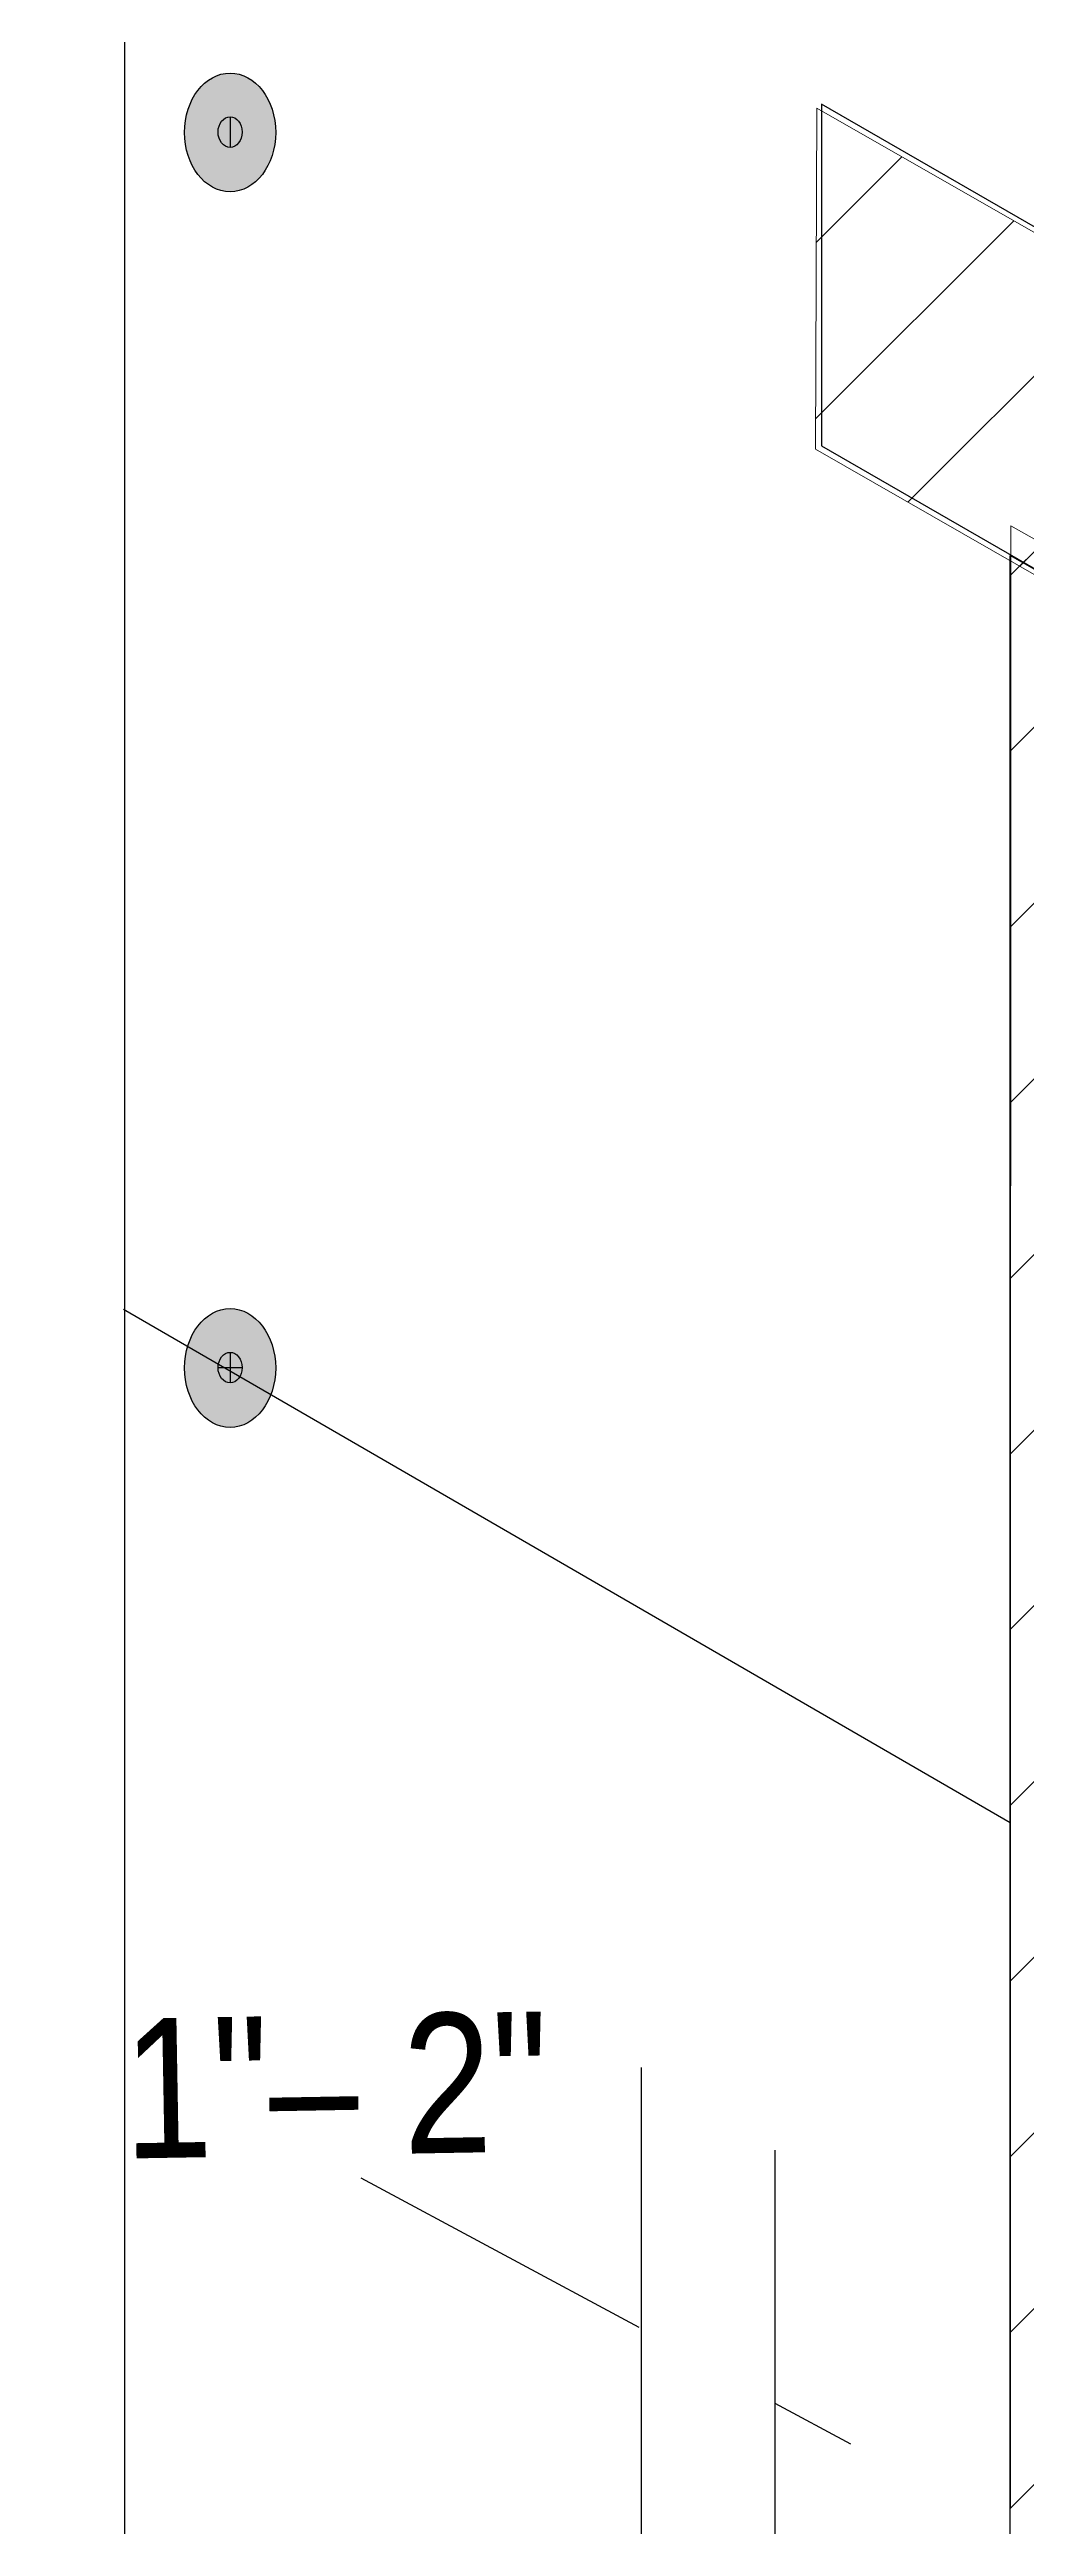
# Model space of a CAD drawing. Extents: x -1140 to 5605, y -816 to 2382.
# Drawn here: x 3155.1 to 3233.7, y 133.8 to 333.2 of the extents above; entities that cross this region are included whole.
import ezdxf

# ---------------------------------------------------------------- set-up
doc = ezdxf.new("R2010")
doc.units = 0
doc.header["$MEASUREMENT"] = 0
for name, color, linetype, lineweight in [('G-ANNO-TTLB', 7, 'Continuous', 0), ('LOGOS', 7, 'Continuous', 0), ('TYVEK', 7, 'Continuous', 0), ('wall scratch', 7, 'Continuous', 0)]:
    doc.layers.add(name, color=color, linetype=linetype, lineweight=lineweight)
pattern_1 = [(45, (0, 0), (-7.071067, 7.07107), [])]

# ---------------------------------------------------------------- blocks, each defined once
blk = doc.blocks.new('Block_228')
at = {"layer": 'TYVEK', "true_color": 0x003b71, "transparency": 33554687}
h = blk.add_hatch(color=156, dxfattribs=at)
h.dxf.hatch_style = 2
edge = h.paths.add_edge_path()
edge.add_ellipse((3169.63, 227.04), major_axis=(0, 4.78), ratio=0.766948, start_angle=0, end_angle=360)
at = {"layer": 'TYVEK', "color": 18, "lineweight": 25, "true_color": 0x000000}
for p, q in [((3169.63, 228.31), (3169.63, 225.84)), ((3168.66, 227.07), (3170.6, 227.07))]:
    blk.add_line(p, q, dxfattribs=at)
blk.add_lwpolyline([(3169.12, 231.46)], dxfattribs=at)
for centre, major_axis, ratio in [((3169.63, 227.04), (0, 4.78), 0.766948), ((3169.63, 227.07), (0, 1.23), 0.788846)]:
    blk.add_ellipse(centre, major_axis=major_axis, ratio=ratio, dxfattribs=at)
blk = doc.blocks.new('Block_229')
at = {"layer": 'TYVEK', "true_color": 0x003b71, "transparency": 33554687}
h = blk.add_hatch(color=156, dxfattribs=at)
h.dxf.hatch_style = 2
edge = h.paths.add_edge_path()
edge.add_ellipse((3169.63, 326.5), major_axis=(0, 4.78), ratio=0.766948, start_angle=0, end_angle=360)
at = {"layer": 'TYVEK', "color": 18, "lineweight": 25, "true_color": 0x000000}
blk.add_line((3169.63, 327.76), (3169.63, 325.3), dxfattribs=at)
for centre, major_axis, ratio in [((3169.63, 326.5), (0, 4.78), 0.766948), ((3169.63, 326.53), (0, 1.23), 0.788846)]:
    blk.add_ellipse(centre, major_axis=major_axis, ratio=ratio, dxfattribs=at)

msp = doc.modelspace()

# ---------------------------------------------------------------- hatches: boundary and pattern name
at = {"layer": 'G-ANNO-TTLB', "true_color": 0xff00ff, "transparency": 33554687}
h = msp.add_hatch(color=6, dxfattribs=at)
edge = h.paths.add_edge_path()
edge.add_spline(control_points=[(5285.56, -733.23), (5285.56, -733.23), (2356.04, -733.23), (2356.04, -733.23), (2356.04, -733.23), (2356.04, 1723.77), (2356.04, 1723.77), (2356.04, 1723.77), (5285.56, 1723.77), (5285.56, 1723.77), (5285.56, 1723.77), (5285.56, -733.23), (5285.56, -733.23)], knot_values=[0, 0, 0, 0, 1, 1, 1, 2, 2, 2, 3, 3, 3, 4, 4, 4, 4], degree=3, periodic=0)
edge = h.paths.add_edge_path()
edge.add_spline(control_points=[(2365.04, 1714.77), (2365.04, 1714.77), (2365.04, -724.23), (2365.04, -724.23), (2365.04, -724.23), (5276.56, -724.23), (5276.56, -724.23), (5276.56, -724.23), (5276.56, 1714.77), (5276.56, 1714.77), (5276.56, 1714.77), (2365.04, 1714.77), (2365.04, 1714.77)], knot_values=[0, 0, 0, 0, 1, 1, 1, 2, 2, 2, 3, 3, 3, 4, 4, 4, 4], degree=3, periodic=0)
edge.add_line((2365.04, 1714.77), (2365.04, 1714.77))
at = {"layer": 'LOGOS', "true_color": 0x000000, "transparency": 33554457}
h = msp.add_hatch(dxfattribs=at)
h.set_pattern_fill('_U', color=18, scale=10, angle=45, style=2, pattern_type=0)
h.set_pattern_definition(pattern_1)
h.paths.add_polyline_path([(3388.15, 230.46), (3387.75, 202.93), (3216.71, 301.01), (3216.84, 328.44)])
h = msp.add_hatch(dxfattribs=at)
h.set_pattern_fill('_U', color=18, scale=10, angle=45, style=2, pattern_type=0)
h.set_pattern_definition(pattern_1)
h.paths.add_polyline_path([(3257.64, 68.22), (3232.38, 82.19), (3232.45, 294.84), (3257.96, 280.41), (3257.7, 280.31), (3253.89, 278.03), (3251.86, 105.51), (3257.18, 102.08)])

# ---------------------------------------------------------------- linework, layer by layer
at = {"layer": 'G-ANNO-TTLB'}
for points in [[(5285.56, -733.23), (5285.56, -733.23), (2356.04, -733.23), (2356.04, -733.23), (2356.04, -733.23), (2356.04, 1723.77), (2356.04, 1723.77), (2356.04, 1723.77), (5285.56, 1723.77), (5285.56, 1723.77), (5285.56, 1723.77), (5285.56, -733.23), (5285.56, -733.23)], [(2365.04, 1714.77), (2365.04, 1714.77), (2365.04, -724.23), (2365.04, -724.23), (2365.04, -724.23), (5276.56, -724.23), (5276.56, -724.23), (5276.56, -724.23), (5276.56, 1714.77), (5276.56, 1714.77), (5276.56, 1714.77), (2365.04, 1714.77), (2365.04, 1714.77)]]:
    msp.add_open_spline(points, degree=3, knots=[0, 0, 0, 0, 1, 1, 1, 2, 2, 2, 3, 3, 3, 4, 4, 4, 4], dxfattribs=at)
at = {"layer": 'LOGOS'}
for points in [[(3388.15, 230.46), (3387.75, 202.93), (3216.71, 301.01), (3216.84, 328.44)], [(3257.64, 68.22), (3232.38, 82.19), (3232.45, 294.84), (3257.96, 280.41), (3257.7, 280.31), (3253.89, 278.03), (3251.86, 105.51), (3257.18, 102.08)]]:
    msp.add_lwpolyline(points, close=True, dxfattribs=at)
at = {"layer": 'TYVEK', "color": 18, "lineweight": 30, "true_color": 0x000000}
msp.add_line((3161.12, 441.76), (3161.12, 19.48), dxfattribs=at)
at = {"layer": 'TYVEK', "color": 243, "lineweight": 25, "true_color": 0xcc667f}
for p in [(3232.39, 82.19), (3257.58, 278.08)]:
    msp.add_line(p, (3232.39, 292.44), dxfattribs=at)
at = {"layer": 'TYVEK', "color": 1, "lineweight": 25, "true_color": 0xff0000}
for p, q in [((3202.69, 170.73), (3202.69, 111.7)), ((3213.46, 164.07), (3213.46, 105.03)), ((3180.15, 161.85), (3202.52, 149.84)), ((3213.46, 143.7), (3219.55, 140.43))]:
    msp.add_line(p, q, dxfattribs=at)
at = {"layer": 'TYVEK', "color": 243, "lineweight": 25, "true_color": 0xcc667f}
msp.add_lwpolyline([(3388.39, 230.06), (3217.21, 328.77), (3217.21, 301.26), (3388.39, 202.56)], close=True, dxfattribs=at)
at = {"layer": 'wall scratch', "color": 2, "lineweight": 25, "true_color": 0xffff00}
msp.add_line((3161.04, 231.77), (3232.39, 190.46), dxfattribs=at)

# ---------------------------------------------------------------- block references
at = {"layer": 'TYVEK'}
for name in ['Block_229', 'Block_228']:
    msp.add_blockref(name, (0, 0), dxfattribs=at)

# ---------------------------------------------------------------- texts
at = {"layer": 'TYVEK', "insert": (3161.12, 163.4), "char_height": 0.2, "attachment_point": 7, "rotation": 0.9999}
msp.add_mtext('\\C1;\\c255;\\FArial Narrow|b0|i0|c1;\\H11.253424;\\W1.000002;1"\\H11.250025;– 2\\H11.253424;"', dxfattribs=at)

doc.saveas('drawing.dxf')
